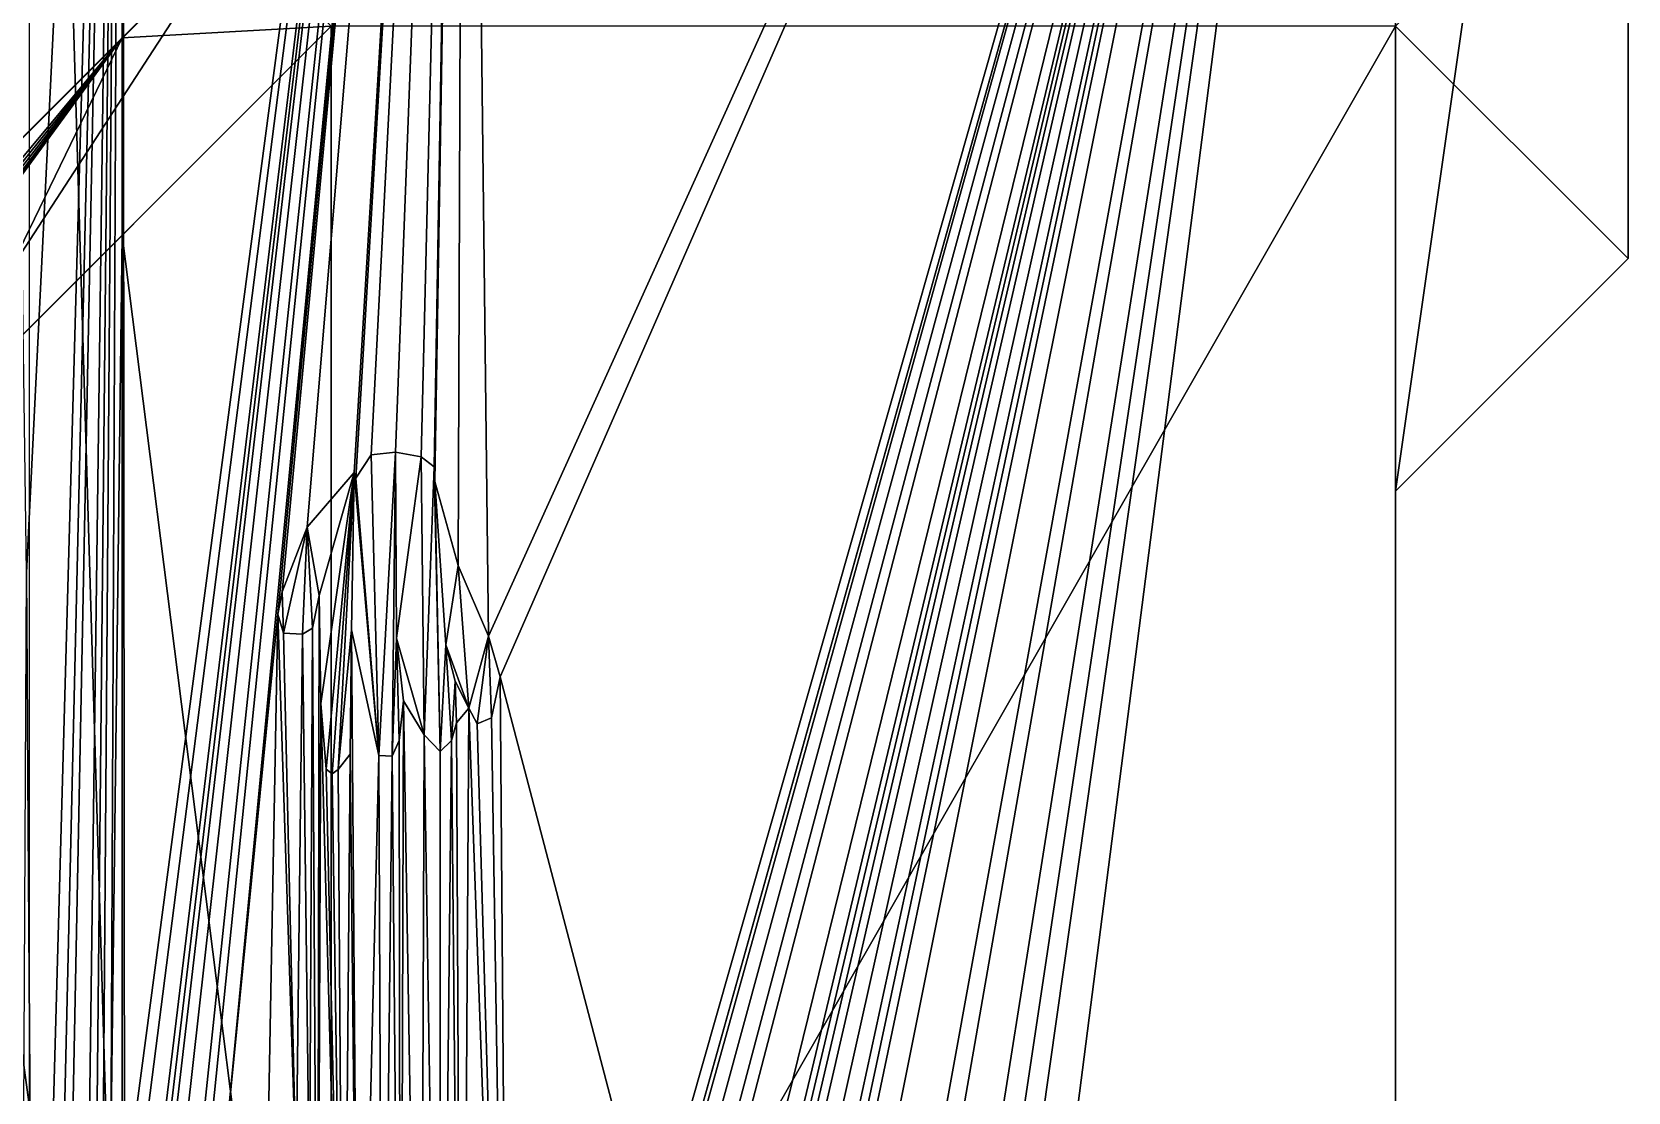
# Model space of a CAD drawing. Extents: x 10 to 110, y 10 to 115.
# Drawn here: x 75.68 to 110, y 57.09 to 79.87 of the extents above; entities that cross this region are included whole.
import ezdxf

# ---------------------------------------------------------------- set-up
doc = ezdxf.new("R2010")
doc.units = 0
doc.header["$MEASUREMENT"] = 0
doc.layers.add('STL2DXF', color=7, linetype='Continuous')

msp = doc.modelspace()

# ---------------------------------------------------------------- linework, layer by layer
at = {"layer": 'STL2DXF'}
for points in [[(77.625, 112.953, 10.5), (75.625, 112.125, 10.5), (77.625, 44.875, 10.5)], [(77.625, 44.875, 10.5), (77.625, 75.504, 0.5), (77.625, 112.953, 10.5)], [(77.625, 112.953, 10.5), (77.625, 75.504, 0.5), (77.625, 79.746, 0.5)], [(77.625, 112.953, 10.5), (77.625, 79.746, 0.5), (77.625, 110, 0.5)], [(75.625, 46.875, 10.5), (77.625, 44.875, 10.5), (75.625, 112.125, 10.5)], [(75.569, 68.249, -0.6), (75, 110, -0.6), (77.625, 110, -0.6)], [(75.569, 68.249, -0.6), (77.625, 110, -0.6), (75.743, 42.119, -0.6)], [(75.743, 42.119, -0.6), (77.625, 110, -0.6), (76.049, 42.119, -0.6)], [(76.049, 42.119, -0.6), (77.625, 110, -0.6), (76.278, 42.119, -0.6)], [(76.278, 42.119, -0.6), (77.625, 110, -0.6), (76.863, 52.221, -0.6)], [(76.863, 52.221, -0.6), (77.625, 110, -0.6), (77.041, 52.628, -0.6)], [(77.041, 52.628, -0.6), (77.625, 110, -0.6), (77.194, 53.137, -0.6)], [(77.194, 53.137, -0.6), (77.625, 110, -0.6), (77.372, 53.824, -0.6)], [(77.372, 53.824, -0.6), (77.625, 110, -0.6), (77.677, 54.791, -0.6)], [(80, 82.121, 0.5), (77.625, 110, 0.5), (77.625, 79.746, 0.5)], [(85, 110, -0.6), (77.677, 54.791, -0.6), (77.625, 110, -0.6)], [(77.677, 54.791, -0.6), (85, 110, -0.6), (77.957, 54.944, -0.6)], [(77.957, 54.944, -0.6), (85, 110, -0.6), (78.364, 55.122, -0.6)], [(78.364, 55.122, -0.6), (85, 110, -0.6), (78.491, 55.198, -0.6)], [(78.491, 55.198, -0.6), (85, 110, -0.6), (78.619, 55.249, -0.6)], [(78.619, 55.249, -0.6), (85, 110, -0.6), (78.898, 55.478, -0.6)], [(78.898, 55.478, -0.6), (85, 110, -0.6), (79.28, 55.656, -0.6)], [(79.28, 55.656, -0.6), (85, 110, -0.6), (79.484, 55.885, -0.6)], [(79.484, 55.885, -0.6), (85, 110, -0.6), (79.84, 55.911, -0.6)], [(79.84, 55.911, -0.6), (85, 110, -0.6), (80.97, 67.359, -0.6)], [(80.97, 67.359, -0.6), (85, 110, -0.6), (81.062, 67.84, -0.6)], [(81.062, 67.84, -0.6), (85, 110, -0.6), (81.599, 69.226, -0.6)], [(81.599, 69.226, -0.6), (85, 110, -0.6), (82.612, 70.405, -0.6)], [(82.612, 70.405, -0.6), (85, 110, -0.6), (82.645, 70.284, -0.6)], [(82.645, 70.284, -0.6), (85, 110, -0.6), (82.979, 70.786, -0.6)], [(82.979, 70.786, -0.6), (85, 110, -0.6), (83.499, 70.841, -0.6)], [(83.499, 70.841, -0.6), (85, 110, -0.6), (84.055, 70.737, -0.6)], [(84.055, 70.737, -0.6), (85, 110, -0.6), (84.329, 70.527, -0.6)], [(84.329, 70.527, -0.6), (85, 110, -0.6), (84.347, 70.207, -0.6)], [(84.347, 70.207, -0.6), (85, 110, -0.6), (84.845, 68.405, -0.6)], [(84.845, 68.405, -0.6), (85, 110, -0.6), (85.501, 66.887, -0.6)], [(85.501, 66.887, -0.6), (85, 110, -0.6), (105, 110, -0.6)], [(85.501, 66.887, -0.6), (105, 110, -0.6), (85.754, 66.011, -0.6)], [(85.754, 66.011, -0.6), (105, 110, -0.6), (88.975, 53.722, -0.6)], [(88.975, 53.722, -0.6), (105, 110, -0.6), (89.331, 54.079, -0.6)], [(89.331, 54.079, -0.6), (105, 110, -0.6), (89.458, 54.511, -0.6)], [(89.458, 54.511, -0.6), (105, 110, -0.6), (89.789, 55.351, -0.6)], [(89.789, 55.351, -0.6), (105, 110, -0.6), (90.196, 55.631, -0.6)], [(90.196, 55.631, -0.6), (105, 110, -0.6), (90.68, 56.063, -0.6)], [(90.68, 56.063, -0.6), (105, 110, -0.6), (90.96, 56.063, -0.6)], [(90.96, 56.063, -0.6), (105, 110, -0.6), (91.697, 55.962, -0.6)], [(91.697, 55.962, -0.6), (105, 110, -0.6), (92.054, 55.911, -0.6)], [(92.054, 55.911, -0.6), (105, 110, -0.6), (92.13, 55.605, -0.6)], [(92.13, 55.605, -0.6), (105, 110, -0.6), (92.257, 55.504, -0.6)], [(92.257, 55.504, -0.6), (105, 110, -0.6), (92.435, 55.427, -0.6)], [(92.435, 55.427, -0.6), (105, 110, -0.6), (92.766, 55.249, -0.6)], [(92.766, 55.249, -0.6), (105, 110, -0.6), (93.072, 54.969, -0.6)], [(93.072, 54.969, -0.6), (105, 110, -0.6), (93.199, 54.664, -0.6)], [(93.199, 54.664, -0.6), (105, 110, -0.6), (93.275, 54.079, -0.6)], [(93.275, 54.079, -0.6), (105, 110, -0.6), (93.606, 53.112, -0.6)], [(93.606, 53.112, -0.6), (105, 110, -0.6), (93.879, 48.716, -0.6)], [(93.879, 48.716, -0.6), (105, 110, -0.6), (94.191, 48.023, -0.6)], [(94.191, 48.023, -0.6), (105, 110, -0.6), (94.827, 45.784, -0.6)], [(94.827, 45.784, -0.6), (105, 110, -0.6), (95.107, 44.053, -0.6)], [(95.107, 44.053, -0.6), (105, 110, -0.6), (95.387, 42.298, -0.6)], [(95.387, 42.298, -0.6), (105, 110, -0.6), (96.023, 40.033, -0.6)], [(96.023, 40.033, -0.6), (105, 110, -0.6), (105, 10, -0.6)], [(110, 105, -0.6), (105, 70, -0.6), (105, 110, -0.6)], [(105, 10, -0.6), (105, 110, -0.6), (105, 50, -0.6)], [(105, 50, -0.6), (105, 110, -0.6), (105, 70, -0.6)], [(105, 70, -0.6), (110, 105, -0.6), (110, 75, -0.6)], [(110, 85), (110, 75, -0.6), (110, 105, -0.6)], [(105, 80, 0.5), (110, 75, 0.5), (110, 85, 0.5)], [(110, 75, -0.6), (110, 85), (110, 75, 0.5)], [(110, 85, 0.5), (110, 75, 0.5), (110, 85)], [(70, 72.121, 0.5), (72.121, 70, 0.5), (80, 82.121, 0.5)], [(80, 82.121, 0.5), (70, 72.121), (70, 72.121, 0.5)], [(70, 72.121), (80, 82.121, 0.5), (80, 82.121)], [(72.121, 70), (70, 72.121), (80, 82.121)], [(80, 82.121, 0.5), (72.121, 70, 0.5), (82.121, 80, 0.5)], [(72.121, 70), (80, 82.121), (82.121, 80)], [(80, 82.121), (77.625, 79.746, 0.5), (77.625, 79.746)], [(77.625, 79.746, 0.5), (80, 82.121), (80, 82.121, 0.5)], [(77.625, 79.746), (82.121, 80), (80, 82.121)], [(66.061, 63.939), (68.625, 66.504, 0.5), (82.121, 80)], [(77.625, 79.746), (66.061, 63.939), (82.121, 80)], [(82.121, 80), (68.625, 66.504, 0.5), (73.625, 71.504, 0.5)], [(82.121, 80), (72.121, 70, 0.5), (72.121, 70)], [(72.121, 70, 0.5), (82.121, 80), (82.121, 80, 0.5)], [(82.121, 80), (73.625, 71.504, 0.5), (77.625, 75.504, 0.5)], [(82.121, 80), (77.625, 75.504, 0.5), (82.121, 80, 0.5)], [(77.625, 75.504, 0.5), (82.121, 40, 0.5), (82.121, 80, 0.5)], [(82.121, 80, 0.5), (82.121, 40, 0.5), (105, 80, 0.5)], [(105, 80, 0.5), (82.121, 40, 0.5), (105, 40, 0.5)], [(105, 80, 0.5), (105, 40, 0.5), (105, 50, 0.5)], [(105, 80, 0.5), (105, 50, 0.5), (105, 70, 0.5)], [(105, 80, 0.5), (105, 70, 0.5), (110, 75, 0.5)], [(77.625, 79.746), (63.939, 66.061, 0.5), (63.939, 66.061)], [(63.939, 66.061, 0.5), (77.625, 79.746), (68.625, 70.746, 0.5)], [(63.939, 66.061), (64.25, 63.701), (77.625, 79.746)], [(77.625, 79.746), (64.25, 63.701), (64.612, 63.551)], [(77.625, 79.746), (64.612, 63.551), (65, 63.5)], [(77.625, 79.746), (65, 63.5), (65.388, 63.551)], [(77.625, 79.746), (65.388, 63.551), (65.75, 63.701)], [(77.625, 79.746), (65.75, 63.701), (66.061, 63.939)], [(68.625, 70.746, 0.5), (77.625, 79.746), (73.625, 75.746, 0.5)], [(73.625, 75.746, 0.5), (77.625, 79.746), (77.625, 79.746, 0.5)], [(77.625, 79.746, 0.5), (73.625, 71.504, 0.5), (73.625, 75.746, 0.5)], [(73.625, 71.504, 0.5), (77.625, 79.746, 0.5), (77.625, 75.504, 0.5)], [(73.625, 71.504, 0.5), (77.246, 44.875, 0.5), (77.625, 75.504, 0.5)], [(77.625, 75.504, 0.5), (77.246, 44.875, 0.5), (77.625, 44.875, 0.5)], [(77.625, 75.504, 0.5), (77.625, 44.875, 10.5), (77.625, 44.875, 0.5)], [(77.625, 44.875, 0.5), (82.121, 40, 0.5), (77.625, 75.504, 0.5)], [(110, 75, -0.6), (105, 70, 0.5), (105, 70, -0.6)], [(105, 70, 0.5), (110, 75, -0.6), (110, 75, 0.5)], [(73.625, 50, 0.5), (77.246, 44.875, 0.5), (73.625, 71.504, 0.5)], [(83.139, 64.323, -0.4), (82.645, 70.284, -0.4), (82.979, 70.786, -0.4)], [(82.979, 70.786, -0.6), (82.645, 70.284, -0.4), (82.645, 70.284, -0.6)], [(82.645, 70.284, -0.4), (82.979, 70.786, -0.6), (82.979, 70.786, -0.4)], [(83.139, 64.323, -0.4), (82.979, 70.786, -0.4), (83.499, 70.841, -0.4)], [(83.499, 70.841, -0.4), (82.979, 70.786, -0.6), (83.499, 70.841, -0.6)], [(82.979, 70.786, -0.6), (83.499, 70.841, -0.4), (82.979, 70.786, -0.4)], [(83.139, 64.323, -0.4), (83.499, 70.841, -0.4), (83.431, 64.31, -0.4)], [(83.431, 64.31, -0.4), (83.499, 70.841, -0.4), (83.52, 66.841, -0.4)], [(84.055, 70.737, -0.4), (83.52, 66.841, -0.4), (83.499, 70.841, -0.4)], [(84.055, 70.737, -0.6), (83.499, 70.841, -0.4), (83.499, 70.841, -0.6)], [(83.499, 70.841, -0.4), (84.055, 70.737, -0.6), (84.055, 70.737, -0.4)], [(83.52, 66.841, -0.4), (84.055, 70.737, -0.4), (84.119, 64.764, -0.4)], [(84.119, 64.764, -0.4), (84.055, 70.737, -0.4), (84.329, 70.527, -0.4)], [(84.329, 70.527, -0.4), (84.055, 70.737, -0.6), (84.329, 70.527, -0.6)], [(84.055, 70.737, -0.6), (84.329, 70.527, -0.4), (84.055, 70.737, -0.4)], [(81.859, 67.76, -0.4), (81.599, 69.226, -0.4), (82.612, 70.405, -0.4)], [(82.612, 70.405, -0.6), (81.599, 69.226, -0.4), (81.599, 69.226, -0.6)], [(81.599, 69.226, -0.4), (82.612, 70.405, -0.6), (82.612, 70.405, -0.4)], [(81.859, 67.76, -0.4), (82.612, 70.405, -0.4), (81.892, 65.437, -0.4)], [(81.892, 65.437, -0.4), (82.612, 70.405, -0.4), (82.01, 64.029, -0.4)], [(82.01, 64.029, -0.4), (82.612, 70.405, -0.4), (82.142, 63.924, -0.4)], [(82.142, 63.924, -0.4), (82.612, 70.405, -0.4), (82.271, 64.018, -0.4)], [(82.271, 64.018, -0.4), (82.612, 70.405, -0.4), (82.552, 67.02, -0.4)], [(82.552, 67.02, -0.4), (82.612, 70.405, -0.4), (83.139, 64.323, -0.4)], [(83.139, 64.323, -0.4), (82.612, 70.405, -0.4), (82.645, 70.284, -0.4)], [(82.612, 70.405, -0.4), (82.645, 70.284, -0.6), (82.645, 70.284, -0.4)], [(82.645, 70.284, -0.6), (82.612, 70.405, -0.4), (82.612, 70.405, -0.6)], [(84.119, 64.764, -0.4), (84.329, 70.527, -0.4), (84.46, 64.41, -0.4)], [(84.46, 64.41, -0.4), (84.329, 70.527, -0.4), (84.347, 70.207, -0.4)], [(84.329, 70.527, -0.4), (84.347, 70.207, -0.6), (84.347, 70.207, -0.4)], [(84.347, 70.207, -0.6), (84.329, 70.527, -0.4), (84.329, 70.527, -0.6)], [(84.46, 64.41, -0.4), (84.347, 70.207, -0.4), (84.583, 66.703, -0.4)], [(84.583, 66.703, -0.4), (84.347, 70.207, -0.4), (84.845, 68.405, -0.4)], [(84.347, 70.207, -0.4), (84.845, 68.405, -0.6), (84.845, 68.405, -0.4)], [(84.845, 68.405, -0.6), (84.347, 70.207, -0.4), (84.347, 70.207, -0.6)], [(105, 70, -0.6), (105, 50, 0.5), (105, 50, -0.6)], [(105, 50, 0.5), (105, 70, -0.6), (105, 70, 0.5)], [(81.094, 66.95, -0.4), (81.062, 67.84, -0.4), (81.599, 69.226, -0.4)], [(81.599, 69.226, -0.6), (81.062, 67.84, -0.4), (81.062, 67.84, -0.6)], [(81.062, 67.84, -0.4), (81.599, 69.226, -0.6), (81.599, 69.226, -0.4)], [(81.094, 66.95, -0.4), (81.599, 69.226, -0.4), (81.498, 66.932, -0.4)], [(81.498, 66.932, -0.4), (81.599, 69.226, -0.4), (81.714, 67.057, -0.4)], [(81.714, 67.057, -0.4), (81.599, 69.226, -0.4), (81.859, 67.76, -0.4)], [(84.583, 66.703, -0.4), (84.845, 68.405, -0.4), (85.076, 65.341, -0.4)], [(85.076, 65.341, -0.4), (84.845, 68.405, -0.4), (85.501, 66.887, -0.4)], [(84.845, 68.405, -0.4), (85.501, 66.887, -0.6), (85.501, 66.887, -0.4)], [(85.501, 66.887, -0.6), (84.845, 68.405, -0.4), (84.845, 68.405, -0.6)], [(75.438, 42.119, -0.6), (75.569, 68.249, -0.6), (75.743, 42.119, -0.6)], [(81.062, 67.84, -0.4), (81.094, 66.95, -0.4), (80.97, 67.359, -0.4)], [(81.062, 67.84, -0.6), (80.97, 67.359, -0.4), (80.97, 67.359, -0.6)], [(80.97, 67.359, -0.4), (81.062, 67.84, -0.6), (81.062, 67.84, -0.4)], [(81.859, 67.76, -0.4), (81.714, 67.057, -0.6), (81.714, 67.057, -0.4)], [(81.714, 67.057, -0.6), (81.859, 67.76, -0.4), (81.859, 67.76, -0.6)], [(81.825, 48.277, -0.6), (81.714, 67.057, -0.6), (81.859, 67.76, -0.6)], [(81.825, 48.277, -0.6), (81.859, 67.76, -0.6), (81.892, 65.437, -0.6)], [(81.859, 67.76, -0.6), (81.892, 65.437, -0.4), (81.892, 65.437, -0.6)], [(81.892, 65.437, -0.4), (81.859, 67.76, -0.6), (81.859, 67.76, -0.4)], [(79.84, 55.911, -0.6), (80.97, 67.359, -0.6), (80.756, 55.764, -0.6)], [(80.97, 67.359, -0.6), (81.367, 55.326, -0.6), (80.756, 55.764, -0.6)], [(80.97, 67.359, -0.6), (81.094, 66.95, -0.4), (81.094, 66.95, -0.6)], [(81.094, 66.95, -0.4), (80.97, 67.359, -0.6), (80.97, 67.359, -0.4)], [(81.367, 55.326, -0.6), (80.97, 67.359, -0.6), (81.094, 66.95, -0.6)], [(81.094, 66.95, -0.6), (81.498, 66.932, -0.4), (81.498, 66.932, -0.6)], [(81.498, 66.932, -0.4), (81.094, 66.95, -0.6), (81.094, 66.95, -0.4)], [(81.367, 55.326, -0.6), (81.094, 66.95, -0.6), (81.498, 66.932, -0.6)], [(81.367, 55.326, -0.6), (81.498, 66.932, -0.6), (81.653, 54.715, -0.6)], [(81.498, 66.932, -0.4), (81.714, 67.057, -0.6), (81.498, 66.932, -0.6)], [(81.714, 67.057, -0.6), (81.498, 66.932, -0.4), (81.714, 67.057, -0.4)], [(81.653, 54.715, -0.6), (81.498, 66.932, -0.6), (81.714, 67.057, -0.6)], [(81.825, 48.277, -0.6), (81.653, 54.715, -0.6), (81.714, 67.057, -0.6)], [(82.271, 64.018, -0.4), (82.552, 67.02, -0.4), (82.523, 64.351, -0.4)], [(82.552, 67.02, -0.4), (82.523, 64.351, -0.6), (82.523, 64.351, -0.4)], [(82.523, 64.351, -0.6), (82.552, 67.02, -0.4), (82.552, 67.02, -0.6)], [(82.715, 46.394, -0.6), (82.523, 64.351, -0.6), (82.552, 67.02, -0.6)], [(82.552, 67.02, -0.6), (83.139, 64.323, -0.4), (83.139, 64.323, -0.6)], [(83.139, 64.323, -0.4), (82.552, 67.02, -0.6), (82.552, 67.02, -0.4)], [(82.715, 46.394, -0.6), (82.552, 67.02, -0.6), (83.139, 64.323, -0.6)], [(83.431, 64.31, -0.4), (83.52, 66.841, -0.4), (83.579, 64.644, -0.4)], [(83.579, 64.644, -0.4), (83.52, 66.841, -0.4), (83.671, 65.499, -0.4)], [(83.52, 66.841, -0.6), (84.119, 64.764, -0.4), (84.119, 64.764, -0.6)], [(84.119, 64.764, -0.4), (83.52, 66.841, -0.6), (83.52, 66.841, -0.4)], [(83.52, 66.841, -0.4), (83.671, 65.499, -0.6), (83.671, 65.499, -0.4)], [(83.671, 65.499, -0.6), (83.52, 66.841, -0.4), (83.52, 66.841, -0.6)], [(84.119, 64.764, -0.6), (83.671, 65.499, -0.6), (83.52, 66.841, -0.6)], [(84.583, 66.703, -0.4), (84.704, 64.642, -0.4), (84.46, 64.41, -0.4)], [(84.704, 64.642, -0.4), (84.583, 66.703, -0.4), (84.786, 65.916, -0.4)], [(84.583, 66.703, -0.6), (85.076, 65.341, -0.4), (85.076, 65.341, -0.6)], [(85.076, 65.341, -0.4), (84.583, 66.703, -0.6), (84.583, 66.703, -0.4)], [(84.583, 66.703, -0.4), (84.786, 65.916, -0.6), (84.786, 65.916, -0.4)], [(84.786, 65.916, -0.6), (84.583, 66.703, -0.4), (84.583, 66.703, -0.6)], [(85.076, 65.341, -0.6), (84.786, 65.916, -0.6), (84.583, 66.703, -0.6)], [(85.076, 65.341, -0.4), (85.501, 66.887, -0.4), (85.258, 65.001, -0.4)], [(85.258, 65.001, -0.4), (85.501, 66.887, -0.4), (85.567, 65.13, -0.4)], [(85.567, 65.13, -0.4), (85.501, 66.887, -0.4), (85.754, 66.011, -0.4)], [(85.501, 66.887, -0.4), (85.754, 66.011, -0.6), (85.754, 66.011, -0.4)], [(85.754, 66.011, -0.6), (85.501, 66.887, -0.4), (85.501, 66.887, -0.6)], [(84.704, 64.642, -0.4), (84.786, 65.916, -0.4), (84.809, 65.021, -0.4)], [(84.786, 65.916, -0.4), (84.809, 65.021, -0.6), (84.809, 65.021, -0.4)], [(84.809, 65.021, -0.6), (84.786, 65.916, -0.4), (84.786, 65.916, -0.6)], [(84.786, 65.916, -0.6), (85.076, 65.341, -0.6), (84.809, 65.021, -0.6)], [(85.754, 66.011, -0.4), (85.567, 65.13, -0.6), (85.567, 65.13, -0.4)], [(85.567, 65.13, -0.6), (85.754, 66.011, -0.4), (85.754, 66.011, -0.6)], [(85.947, 41.025, -0.6), (85.567, 65.13, -0.6), (85.754, 66.011, -0.6)], [(85.754, 66.011, -0.6), (88.975, 53.722, -0.6), (85.947, 41.025, -0.6)], [(81.825, 48.277, -0.6), (81.892, 65.437, -0.6), (82.384, 47.336, -0.6)], [(81.892, 65.437, -0.6), (82.01, 64.029, -0.4), (82.01, 64.029, -0.6)], [(82.01, 64.029, -0.4), (81.892, 65.437, -0.6), (81.892, 65.437, -0.4)], [(82.384, 47.336, -0.6), (81.892, 65.437, -0.6), (82.01, 64.029, -0.6)], [(83.671, 65.499, -0.4), (83.579, 64.644, -0.6), (83.579, 64.644, -0.4)], [(83.579, 64.644, -0.6), (83.671, 65.499, -0.4), (83.671, 65.499, -0.6)], [(83.606, 44.359, -0.6), (83.579, 64.644, -0.6), (83.671, 65.499, -0.6)], [(83.606, 44.359, -0.6), (83.671, 65.499, -0.6), (84.038, 43.315, -0.6)], [(83.671, 65.499, -0.6), (84.119, 64.764, -0.6), (84.038, 43.315, -0.6)], [(84.809, 65.021, -0.6), (85.076, 65.341, -0.6), (84.929, 41.127, -0.6)], [(84.929, 41.127, -0.6), (85.076, 65.341, -0.6), (85.947, 41.025, -0.6)], [(85.076, 65.341, -0.6), (85.258, 65.001, -0.4), (85.258, 65.001, -0.6)], [(85.258, 65.001, -0.4), (85.076, 65.341, -0.6), (85.076, 65.341, -0.4)], [(85.947, 41.025, -0.6), (85.076, 65.341, -0.6), (85.258, 65.001, -0.6)], [(84.809, 65.021, -0.4), (84.704, 64.642, -0.6), (84.704, 64.642, -0.4)], [(84.704, 64.642, -0.6), (84.809, 65.021, -0.4), (84.809, 65.021, -0.6)], [(84.929, 41.127, -0.6), (84.704, 64.642, -0.6), (84.809, 65.021, -0.6)], [(85.258, 65.001, -0.6), (85.567, 65.13, -0.4), (85.567, 65.13, -0.6)], [(85.567, 65.13, -0.4), (85.258, 65.001, -0.6), (85.258, 65.001, -0.4)], [(85.947, 41.025, -0.6), (85.258, 65.001, -0.6), (85.567, 65.13, -0.6)], [(83.579, 64.644, -0.4), (83.431, 64.31, -0.6), (83.431, 64.31, -0.4)], [(83.431, 64.31, -0.6), (83.579, 64.644, -0.4), (83.579, 64.644, -0.6)], [(83.606, 44.359, -0.6), (83.431, 64.31, -0.6), (83.579, 64.644, -0.6)], [(84.038, 43.315, -0.6), (84.119, 64.764, -0.6), (84.471, 42.298, -0.6)], [(84.119, 64.764, -0.6), (84.46, 64.41, -0.4), (84.46, 64.41, -0.6)], [(84.46, 64.41, -0.4), (84.119, 64.764, -0.6), (84.119, 64.764, -0.4)], [(84.471, 42.298, -0.6), (84.119, 64.764, -0.6), (84.46, 64.41, -0.6)], [(84.46, 64.41, -0.4), (84.704, 64.642, -0.6), (84.46, 64.41, -0.6)], [(84.704, 64.642, -0.6), (84.46, 64.41, -0.4), (84.704, 64.642, -0.4)], [(84.471, 42.298, -0.6), (84.46, 64.41, -0.6), (84.704, 64.642, -0.6)], [(84.471, 42.298, -0.6), (84.704, 64.642, -0.6), (84.929, 41.127, -0.6)], [(82.523, 64.351, -0.4), (82.271, 64.018, -0.6), (82.271, 64.018, -0.4)], [(82.271, 64.018, -0.6), (82.523, 64.351, -0.4), (82.523, 64.351, -0.6)], [(82.384, 47.336, -0.6), (82.271, 64.018, -0.6), (82.523, 64.351, -0.6)], [(82.384, 47.336, -0.6), (82.523, 64.351, -0.6), (82.715, 46.394, -0.6)], [(82.715, 46.394, -0.6), (83.139, 64.323, -0.6), (83.224, 45.504, -0.6)], [(83.139, 64.323, -0.4), (83.431, 64.31, -0.6), (83.139, 64.323, -0.6)], [(83.431, 64.31, -0.6), (83.139, 64.323, -0.4), (83.431, 64.31, -0.4)], [(83.224, 45.504, -0.6), (83.139, 64.323, -0.6), (83.431, 64.31, -0.6)], [(83.224, 45.504, -0.6), (83.431, 64.31, -0.6), (83.606, 44.359, -0.6)], [(82.01, 64.029, -0.4), (82.142, 63.924, -0.6), (82.01, 64.029, -0.6)], [(82.142, 63.924, -0.6), (82.01, 64.029, -0.4), (82.142, 63.924, -0.4)], [(82.384, 47.336, -0.6), (82.01, 64.029, -0.6), (82.142, 63.924, -0.6)], [(82.142, 63.924, -0.4), (82.271, 64.018, -0.6), (82.142, 63.924, -0.6)], [(82.271, 64.018, -0.6), (82.142, 63.924, -0.4), (82.271, 64.018, -0.4)], [(82.384, 47.336, -0.6), (82.142, 63.924, -0.6), (82.271, 64.018, -0.6)]]:
    msp.add_3dface(points, dxfattribs=at)

doc.saveas('drawing.dxf')
